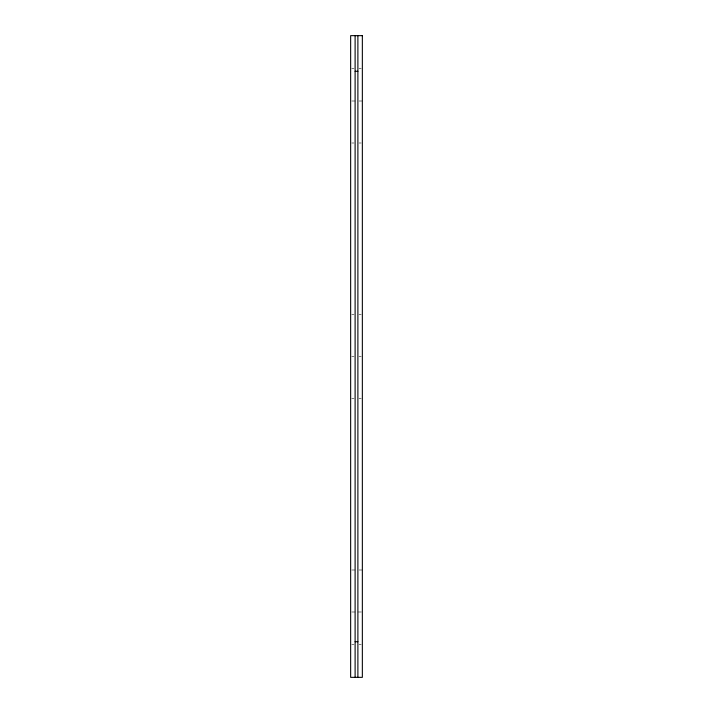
<?xml version="1.0" encoding="UTF-8"?>
<svg xmlns="http://www.w3.org/2000/svg" width="713" height="713" viewBox="0 0 713 713"><rect width="100%" height="100%" fill="white"/><g stroke="black" fill="none" stroke-linecap="round" stroke-linejoin="round"><path stroke-width="0.53" stroke-dasharray="3.56 2.67" d="M351.767 68.332L353.996 68.332M359.004 68.332L361.233 68.332M351.767 101.005L355.11 101.005M359.004 101.005L362.347 101.005M351.767 143.001L353.996 143.001M359.004 143.001L361.233 143.001M351.767 314.513L353.996 314.513M359.004 314.513L361.233 314.513M351.767 356.5L353.996 356.5M359.004 356.5L361.233 356.5M351.767 398.487L353.996 398.487M359.004 398.487L361.233 398.487M351.767 569.999L355.11 569.999M359.004 569.999L362.347 569.999M351.767 611.995L355.11 611.995M357.89 611.995L362.347 611.995M351.767 644.668L353.996 644.668M359.004 644.668L361.233 644.668"/><path stroke-width="1.07" d="M355.11 71.3L357.89 71.3M355.11 641.7L357.89 641.7M357.89 35.65L357.89 677.35M355.11 35.65L355.11 677.35M362.347 35.65L350.653 35.65L350.653 677.35L362.347 677.35L362.347 35.65"/></g></svg>
